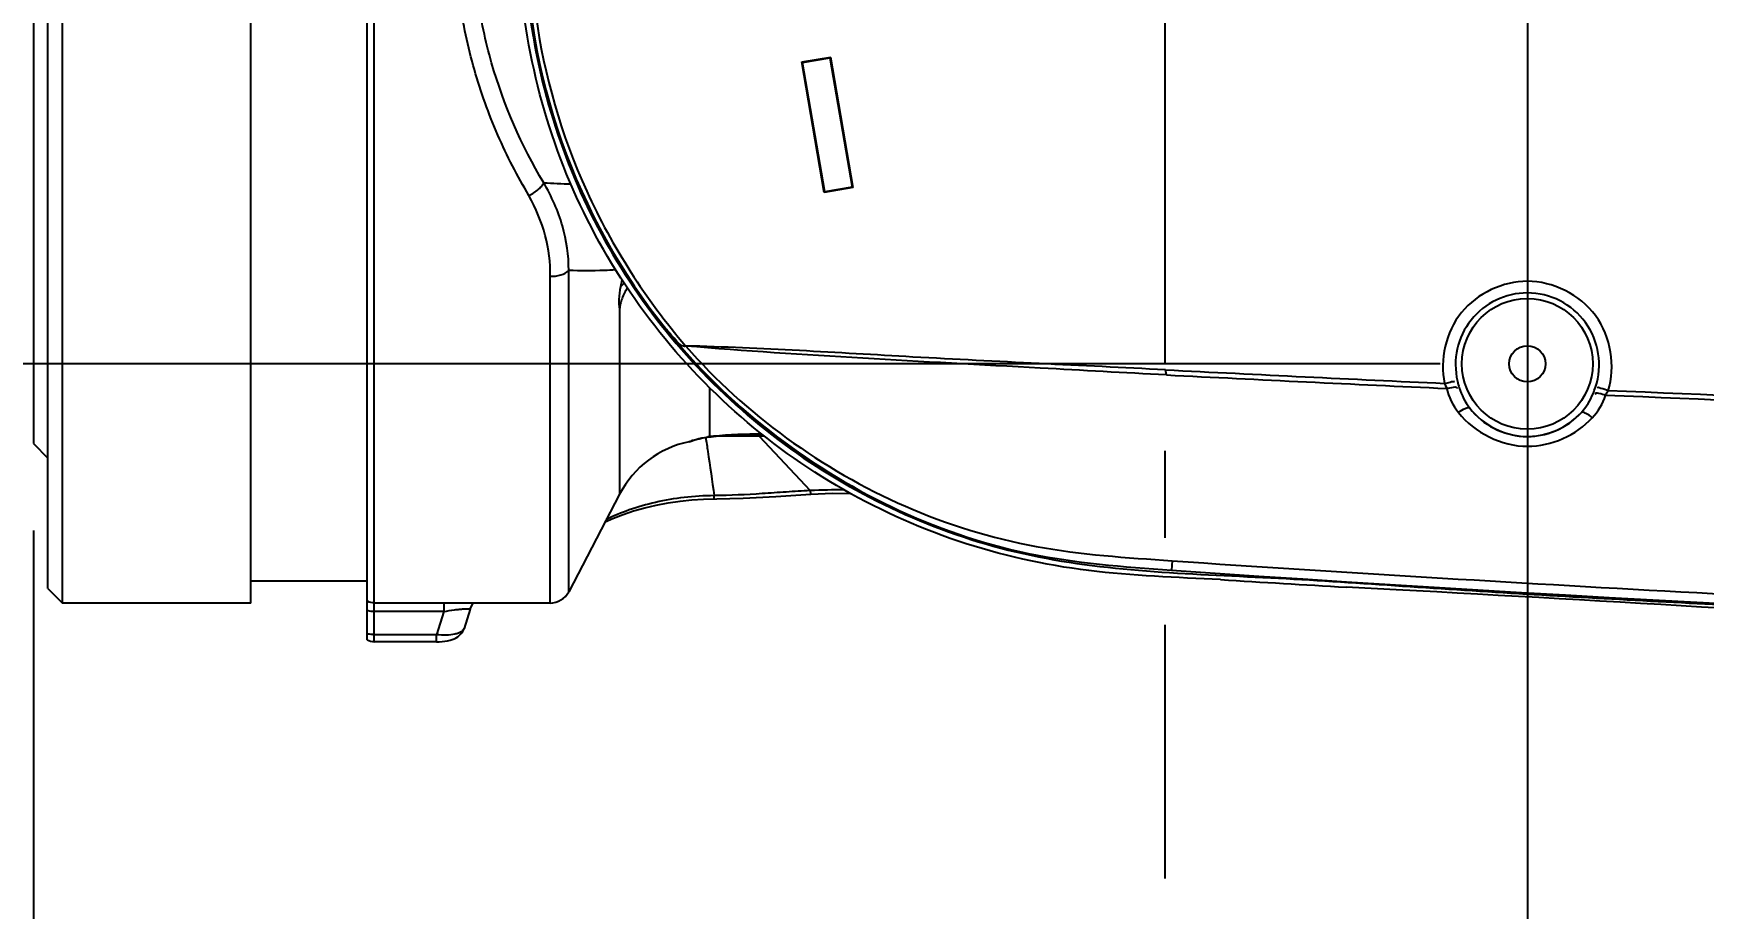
# Model space of a CAD drawing. Header units: millimetres. Extents: x 4086 to 8300, y 123 to 1549.
# Drawn here: x 6912.11 to 6940.9, y 811.62 to 826.71 of the extents above; entities that cross this region are included whole.
import ezdxf

# ---------------------------------------------------------------- set-up
doc = ezdxf.new("R2010")
doc.units = ezdxf.units.MM
doc.linetypes.add('CENTER', pattern=[0.6, 0.375, -0.075, 0.075, -0.075])
for name, color, linetype in [('中心线', 7, 'Continuous'), ('外形图', 7, 'Continuous'), ('尺寸标注', 7, 'Continuous')]:
    doc.layers.add(name, color=color, linetype=linetype)
doc.styles.add('思源黑', font='SourceHanSansCN-Normal.ttf')
doc.dimstyles.new('尺寸标注_1_4比例', dxfattribs={"dimtxt": 7, "dimasz": 6, "dimexe": 2, "dimexo": 1.5, "dimgap": 1, "dimtad": 1, "dimdec": 1, "dimlfac": 4, "dimdsep": 46, "dimtxsty": '思源黑', "dimcen": 0.09, "dimadec": 0, "dimazin": 0, "dimtp": 0.01, "dimtm": 0.01, "dimtfac": 1, "dimtdec": 1, "dimtofl": 0, "dimtmove": 0, "dimatfit": 3, "dimfxl": 1, "dimtolj": 1, "dimarcsym": 0})

# ---------------------------------------------------------------- blocks, each defined once
blk = doc.blocks.new('*D780')
at = {"layer": 'Defpoints', "color": 0}
for p in [(6912.112, 819.638), (7029.112, 640.885), (6912.112, 610.781)]:
    blk.add_point(p, dxfattribs=at)
at = {"layer": '尺寸标注', "color": 0, "lineweight": -2}
for p, q in [((6912.112, 818.138), (6912.112, 608.781)), ((7029.112, 639.385), (7029.112, 608.781)), ((7023.112, 610.781), (6918.112, 610.781))]:
    blk.add_line(p, q, dxfattribs=at)
at = {"layer": '尺寸标注', "color": 0}
for points in [[(6918.112, 611.781), (6918.112, 609.781), (6912.112, 610.781)], [(7023.112, 609.781), (7023.112, 611.781), (7029.112, 610.781)]]:
    blk.add_solid(points, dxfattribs=at)
at = {"layer": '尺寸标注', "color": 0, "insert": (6970.612, 615.405), "char_height": 7, "attachment_point": 5, "style": '思源黑'}
blk.add_mtext('\\A1;468', dxfattribs=at)
blk = doc.blocks.new('*D781')
at = {"layer": 'Defpoints', "color": 0}
for p in [(6937.862, 836.013), (6912.112, 819.638), (6912.112, 793.459)]:
    blk.add_point(p, dxfattribs=at)
at = {"layer": '尺寸标注', "color": 0, "lineweight": -2}
for p, q in [((6937.862, 834.513), (6937.862, 791.459)), ((6912.112, 818.138), (6912.112, 791.459)), ((6931.862, 793.459), (6918.112, 793.459))]:
    blk.add_line(p, q, dxfattribs=at)
at = {"layer": '尺寸标注', "color": 0}
for points in [[(6918.112, 794.459), (6918.112, 792.459), (6912.112, 793.459)], [(6931.862, 792.459), (6931.862, 794.459), (6937.862, 793.459)]]:
    blk.add_solid(points, dxfattribs=at)
at = {"layer": '尺寸标注', "color": 0, "insert": (6924.987, 798.088), "char_height": 7, "attachment_point": 5, "style": '思源黑'}
blk.add_mtext('\\A1;103', dxfattribs=at)
blk = doc.blocks.new('*D794')
at = {"layer": 'Defpoints', "color": 0}
for p in [(6937.862, 836.013), (6900.144, 821.013), (6937.862, 821.013)]:
    blk.add_point(p, dxfattribs=at)
at = {"layer": '尺寸标注', "color": 0, "lineweight": -2}
for p, q in [((6936.362, 836.013), (6898.144, 836.013)), ((6900.144, 830.013), (6900.144, 827.013)), ((6936.362, 821.013), (6898.144, 821.013))]:
    blk.add_line(p, q, dxfattribs=at)
at = {"layer": '尺寸标注', "color": 0}
for points in [[(6901.144, 830.013), (6899.144, 830.013), (6900.144, 836.013)], [(6899.144, 827.013), (6901.144, 827.013), (6900.144, 821.013)]]:
    blk.add_solid(points, dxfattribs=at)
at = {"layer": '尺寸标注', "color": 0, "insert": (6895.52, 828.513), "char_height": 7, "attachment_point": 5, "rotation": 90, "style": '思源黑'}
blk.add_mtext('\\A1;60', dxfattribs=at)

msp = doc.modelspace()

# ---------------------------------------------------------------- linework, layer by layer
at = {"layer": '中心线', "linetype": 'CENTER', "ltscale": 20}
msp.add_line((6931.6121, 828.5128), (6931.6121, 812.1389), dxfattribs=at)
at = {"layer": '外形图'}
for p, q in [((6912.6121, 816.8878), (6912.6121, 840.1378)), ((6915.8621, 816.8878), (6915.8621, 840.1378)), ((6917.8621, 816.2536), (6917.8621, 840.1)), ((6917.9871, 816.2201), (6917.9871, 840.1378)), ((6912.3621, 817.1378), (6912.3621, 839.8878)), ((6912.1121, 837.3878), (6912.1121, 819.6378)), ((6925.3579, 826.218), (6925.8507, 826.3025)), ((6925.3579, 826.218), (6925.3706, 826.209)), ((6925.7439, 823.968), (6925.3579, 826.218)), ((6925.3706, 826.209), (6925.8418, 826.2899)), ((6925.8507, 826.3025), (6925.8418, 826.2899)), ((6925.8418, 826.2899), (6926.2241, 824.0614)), ((6925.8507, 826.3025), (6926.2367, 824.0525)), ((6925.7529, 823.9806), (6925.3706, 826.209)), ((6926.2367, 824.0525), (6925.7439, 823.968)), ((6925.7439, 823.968), (6925.7529, 823.9806)), ((6926.2241, 824.0614), (6925.7529, 823.9806)), ((6926.2367, 824.0525), (6926.2241, 824.0614)), ((6921.0178, 816.8878), (6921.0178, 822.5217)), ((6921.3385, 817.0822), (6921.3385, 822.6219)), ((6922.2166, 821.9568), (6922.2166, 818.7652)), ((6931.641, 820.8206), (6931.6227, 820.9099)), ((6923.7681, 820.6009), (6923.7681, 819.7563)), ((6912.1121, 819.6378), (6912.3621, 819.3878)), ((6923.4467, 819.6812), (6923.4487, 819.6819)), ((6923.4488, 819.6792), (6923.4521, 819.6803)), ((6923.4488, 819.6792), (6923.4509, 819.6799)), ((6923.4509, 819.6799), (6923.4676, 819.6856)), ((6923.4676, 819.6856), (6923.4968, 819.6951)), ((6923.4942, 819.6942), (6923.5363, 819.7069)), ((6923.535, 819.7065), (6923.5899, 819.7211)), ((6923.7252, 819.7478), (6923.7927, 819.7561)), ((6923.7681, 819.7563), (6923.7927, 819.7561)), ((6924.7155, 819.7628), (6923.8639, 819.7628)), ((6924.6121, 819.7965), (6924.6121, 819.7628)), ((6924.6222, 819.7628), (6925.5029, 818.8269)), ((6922.2166, 818.7652), (6921.3385, 817.0822)), ((6931.739, 817.6157), (6931.7276, 817.4555)), ((6912.3621, 817.1378), (6912.6121, 816.8878)), ((6917.8621, 817.2628), (6915.8621, 817.2628)), ((6915.8621, 816.8878), (6912.6121, 816.8878)), ((6921.0178, 816.8878), (6917.9871, 816.8878)), ((6919.1862, 816.7391), (6917.9871, 816.7391)), ((6919.1862, 816.7391), (6919.0584, 816.3414)), ((6919.1862, 816.8878), (6919.1862, 816.7391)), ((6919.642, 816.7807), (6919.5358, 816.4503)), ((6919.0584, 816.3414), (6917.9871, 816.3414)), ((6919.0584, 816.2201), (6917.9871, 816.2201)), ((6919.0584, 816.2201), (6919.0584, 816.3414))]:
    msp.add_line(p, q, dxfattribs=at)
for points in [[(6936.437, 820.6754), (6936.4485, 820.6462), (6936.4601, 820.6173), (6936.4718, 820.589)], [(6939.2114, 820.4684), (6939.2255, 820.4949), (6939.2395, 820.522), (6939.2533, 820.5494)], [(6923.5888, 819.7209), (6923.6533, 819.7353), (6923.7252, 819.7478)], [(6923.7927, 819.7561), (6923.878, 819.7641), (6923.9791, 819.7725), (6924.0863, 819.78), (6924.1985, 819.7864), (6924.3146, 819.7914), (6924.4334, 819.7948), (6924.5538, 819.7966), (6924.6734, 819.7965)], [(6923.6641, 818.6783), (6924.3456, 818.6939), (6924.9077, 818.7264), (6925.5117, 818.7664)], [(6925.5117, 818.7665), (6925.8859, 818.7799), (6926.1994, 818.7751)], [(6921.967, 818.2868), (6922.111, 818.3507), (6922.2767, 818.415), (6922.4568, 818.4755), (6922.648, 818.5301), (6922.8472, 818.5774), (6923.0515, 818.6162), (6923.2578, 818.6458), (6923.4631, 818.6664), (6923.6641, 818.6783)], [(6919.642, 816.7807), (6919.6567, 816.8199), (6919.6791, 816.8651), (6919.6937, 816.8878)], [(6919.0584, 816.2201), (6919.1044, 816.221), (6919.1567, 816.2242), (6919.206, 816.2295), (6919.2516, 816.237), (6919.2934, 816.2464), (6919.3314, 816.2578), (6919.366, 816.2713), (6919.3976, 816.287), (6919.4283, 816.3062), (6919.4591, 816.3312), (6919.4877, 816.3617), (6919.5117, 816.3964), (6919.5294, 816.4326), (6919.5358, 816.4504)]]:
    msp.add_lwpolyline(points, dxfattribs=at)
for radius in [1.1272, 0.3125]:
    msp.add_circle((6937.8621, 821.0128), radius, dxfattribs=at)
for centre, radius, start, end in [((6931.6127, 828.5134), 11.0225, 180.00326, 218.82974), ((6921.5611, 834.0576), 9.9437, 266.23979, 268.93081), ((6928.5856, 820.9403), 6.507, 166.49196, 167.58275), ((6937.8609, 820.9986), 1.2363, 89.94793, 193.21977), ((6937.8633, 820.9988), 1.2361, 341.65239, 90.05861), ((6980.8986, 1783.331), 963.6817, 267.0690176, 267.3555938), ((6980.773, 1786.0709), 966.4989, 267.0861175, 267.3728207), ((6937.3238, 821.1773), 1.8044, 337.83852, 341.66533), ((6937.8621, 821.0128), 1.2521, 217.4811, 318.04413), ((6923.7681, 817.9557), 1.75, 101.6369, 152.44719), ((6923.3647, 819.9146), 0.25, 281.6369, 289.65978), ((6923.9711, 818.1913), 1.5795, 108.30123, 109.31268), ((6923.9665, 818.2055), 1.5646, 107.87852, 108.30608), ((6923.9302, 818.3637), 1.4021, 96.63945, 97.89746), ((6924.618, 811.4099), 8.3896, 95.65241, 95.81418), ((6924.6257, 811.3322), 8.4677, 95.36133, 95.6523), ((6924.6139, 811.4757), 8.3237, 89.6128, 95.37287), ((6976.9523, 1488.4771), 672.3833, 266.1443956, 267.6414363), ((6921.0178, 817.2495), 0.3617, 270, 332.44719), ((6924.3627, 609.6306), 207.7905, 86.899466, 87.137416), ((6874.8341, -300.9522), 1119.7192, 86.3134011, 86.8890065), ((6917.9871, 817.1421), 0.25, 240, 270)]:
    msp.add_arc(centre, radius, start, end, dxfattribs=at)
for points, knots in [([(6982.8473, 841.3547), (6979.9914, 841.3249), (6974.2796, 841.2517), (6965.7128, 841.0873), (6957.1476, 840.8525), (6950.0119, 840.5915), (6944.306, 840.3256), (6940.0264, 840.1178), (6936.4649, 839.883), (6933.6115, 839.7297), (6930.7692, 839.5793), (6927.1829, 838.9876), (6923.5642, 836.4678), (6921.1381, 832.8333), (6920.2848, 828.532), (6921.1248, 824.2335), (6923.5303, 820.5724), (6926.5562, 818.5117), (6929.2915, 817.6422), (6931.4308, 817.4044), (6933.5713, 817.3272), (6935.7099, 817.1794), (6937.847, 817.0394), (6940.6986, 816.8826), (6944.2642, 816.6997), (6949.9704, 816.437), (6957.106, 816.174), (6965.6712, 815.9394), (6974.238, 815.7745), (6979.9498, 815.7012), (6982.8057, 815.6713)], [0, 0, 0, 0, 0.0625338, 0.1250675, 0.1876012, 0.2501348, 0.2814019, 0.3126679, 0.3439382, 0.3595646, 0.3751969, 0.4064019, 0.4376042, 0.4687717, 0.4999496, 0.5311281, 0.5623056, 0.5934882, 0.6091533, 0.6247704, 0.6404361, 0.6560705, 0.6716955, 0.6873296, 0.7185989, 0.7498649, 0.8123988, 0.8749325, 0.9374662, 1, 1, 1, 1]), ([(6920.6538, 823.9131), (6920.4539, 824.2493), (6920.0914, 824.9549), (6919.6854, 826.0859), (6919.4311, 827.2814), (6919.3733, 828.1013), (6919.3731, 828.5128)], [0, 0, 0, 0, 0.2429621, 0.4913528, 0.7443366, 1, 1, 1, 1]), ([(6920.909, 824.1354), (6920.5234, 824.7804), (6920.0617, 825.84), (6919.7806, 827.1484), (6919.699, 827.9244), (6919.6842, 828.3165), (6919.6842, 828.5128)], [0, 0, 0, 0, 0.4908086, 0.7439854, 0.8718153, 1, 1, 1, 1]), ([(6932.5745, 817.2911), (6931.816, 817.3307), (6930.2841, 817.3782), (6927.2767, 818.041), (6923.8732, 820.0524), (6921.1195, 823.8828), (6920.4698, 826.9821), (6920.4698, 828.5128)], [0, 0, 0, 0, 0.1240932, 0.249801, 0.4998644, 0.7499283, 1, 1, 1, 1]), ([(6920.7695, 827.0324), (6920.9131, 825.9863), (6921.5073, 823.925), (6922.6688, 822.125), (6923.3539, 821.3228)], [0, 0, 0, 0, 0.5002255, 1, 1, 1, 1]), ([(6920.6538, 823.9131), (6920.7122, 823.9433), (6920.7915, 823.9953), (6920.8731, 824.0754), (6920.9014, 824.116), (6920.909, 824.1354)], [0, 0, 0, 0, 0.5754657, 0.8179711, 1, 1, 1, 1]), ([(6921.0178, 822.5217), (6921.0269, 822.7577), (6920.9609, 823.2455), (6920.7728, 823.6961), (6920.6538, 823.9131)], [0, 0, 0, 0, 0.4883835, 1, 1, 1, 1]), ([(6921.3385, 822.6219), (6921.3425, 822.8804), (6921.2607, 823.4125), (6921.0443, 823.9011), (6920.909, 824.1354)], [0, 0, 0, 0, 0.4886567, 1, 1, 1, 1]), ([(6921.0178, 822.5217), (6921.0808, 822.5199), (6921.1955, 822.5323), (6921.3032, 822.5849), (6921.3385, 822.6219)], [0, 0, 0, 0, 0.5521473, 1, 1, 1, 1]), ([(6922.1489, 822.6312), (6922.0822, 822.6273), (6921.8123, 822.6152), (6921.5418, 822.6156), (6921.3385, 822.6219)], [0, 0, 0, 0, 0.2472357, 1, 1, 1, 1]), ([(6922.2309, 822.3395), (6922.2153, 822.2686), (6922.1988, 822.1409), (6922.2042, 822.0111), (6922.2166, 821.9568)], [0, 0, 0, 0, 0.5655134, 1, 1, 1, 1]), ([(6922.3465, 822.3248), (6922.3144, 822.2652), (6922.268, 822.1742), (6922.2273, 822.0494), (6922.2166, 821.9862), (6922.2166, 821.9568)], [0, 0, 0, 0, 0.516758, 0.7753629, 1, 1, 1, 1]), ([(6922.2947, 822.4038), (6922.2891, 822.3986), (6922.267, 822.378), (6922.2459, 822.3563), (6922.2309, 822.3395)], [0, 0, 0, 0, 0.2538047, 1, 1, 1, 1]), ([(6937.8621, 822.4355), (6937.4432, 822.4355), (6936.5598, 822.0337), (6936.347, 821.0839), (6936.437, 820.6754)], [0, 0, 0, 0, 0.5004215, 1, 1, 1, 1]), ([(6939.2533, 820.5494), (6939.3858, 820.9665), (6939.2302, 821.9893), (6938.3005, 822.4355), (6937.8621, 822.4355)], [0, 0, 0, 0, 0.4995241, 1, 1, 1, 1]), ([(6923.0261, 821.6022), (6924.0582, 820.3195), (6926.0907, 818.7298), (6929.2374, 817.638), (6930.9008, 817.5127), (6931.7272, 817.4556)], [0, 0, 0, 0, 0.4984029, 0.7492435, 1, 1, 1, 1]), ([(6923.3566, 821.3182), (6923.302, 821.2983), (6923.1662, 821.4364), (6923.0828, 821.5328), (6923.0263, 821.602)], [0, 0, 0, 0, 0.3937674, 1, 1, 1, 1]), ([(6931.6227, 820.9099), (6930.1727, 820.983), (6927.4161, 821.1098), (6924.6614, 821.2874), (6923.3539, 821.3228)], [0, 0, 0, 0, 0.5260621, 1, 1, 1, 1]), ([(6923.3566, 821.3182), (6924.3859, 820.1432), (6926.3639, 818.7059), (6929.3791, 817.7701), (6930.9559, 817.672), (6931.7398, 817.6157)], [0, 0, 0, 0, 0.4984791, 0.7491851, 1, 1, 1, 1]), ([(6931.6411, 820.8206), (6930.9159, 820.8578), (6928.154, 821.0146), (6925.3903, 821.1534), (6923.3566, 821.3182)], [0, 0, 0, 0, 0.2624593, 1, 1, 1, 1]), ([(6936.437, 820.6754), (6936.4685, 820.6824), (6936.5364, 820.6881), (6936.5603, 820.7148), (6936.6111, 820.7069), (6936.609, 820.7058)], [0, 0, 0, 0, 0.5507129, 0.9599178, 1, 1, 1, 1]), ([(6980.0996, 819.5849), (6973.283, 819.6058), (6959.6494, 819.7344), (6946.0219, 820.1782), (6939.2114, 820.4684)], [0, 0, 0, 0, 0.4999996, 1, 1, 1, 1]), ([(6980.0995, 819.6489), (6973.2898, 819.6364), (6959.67, 819.8173), (6946.0567, 820.2549), (6939.2533, 820.5494)], [0, 0, 0, 0, 0.5000003, 1, 1, 1, 1]), ([(6936.6731, 820.1746), (6936.7129, 820.202), (6936.764, 820.2317), (6936.8531, 820.2681), (6936.8684, 820.2509)], [0, 0, 0, 0, 0.676753, 1, 1, 1, 1]), ([(6938.982, 820.0833), (6938.9444, 820.1138), (6938.8958, 820.1472), (6938.8098, 820.1916), (6938.7932, 820.1757)], [0, 0, 0, 0, 0.6776624, 1, 1, 1, 1]), ([(6923.4151, 819.6697), (6923.4158, 819.6697), (6923.4184, 819.6713), (6923.4244, 819.673), (6923.4342, 819.6769), (6923.4421, 819.6796), (6923.4467, 819.6812)], [0, 0, 0, 0, 0.0633013, 0.251808, 0.5642332, 1, 1, 1, 1]), ([(6923.4862, 819.6945), (6923.5014, 819.6994), (6923.5837, 819.7246), (6923.6682, 819.7428), (6923.7376, 819.7524)], [0, 0, 0, 0, 0.1861878, 1, 1, 1, 1]), ([(6923.7002, 819.7445), (6923.7128, 819.6643), (6923.7635, 819.3297), (6923.81, 818.9944), (6923.8464, 818.7398)], [0, 0, 0, 0, 0.2399282, 1, 1, 1, 1]), ([(6923.8464, 818.7398), (6923.6734, 818.7379), (6923.3331, 818.7172), (6922.8419, 818.6334), (6922.3925, 818.5047), (6922.1146, 818.391), (6921.9868, 818.3284)], [0, 0, 0, 0, 0.2705059, 0.5318421, 0.7774263, 1, 1, 1, 1]), ([(6923.846, 818.6825), (6923.8463, 818.6825), (6923.8462, 818.6844), (6923.8466, 818.6866), (6923.8466, 818.6915), (6923.8468, 818.7009), (6923.8467, 818.7174), (6923.8465, 818.7316), (6923.8464, 818.7398)], [0, 0, 0, 0, 0.0166704, 0.0648232, 0.1446204, 0.2557063, 0.5694781, 1, 1, 1, 1]), ([(6925.5029, 818.8269), (6925.3648, 818.8207), (6925.0889, 818.8028), (6924.5374, 818.7634), (6924.1229, 818.7427), (6923.8464, 818.7398)], [0, 0, 0, 0, 0.2500071, 0.5000262, 1, 1, 1, 1]), ([(6925.5117, 818.7664), (6925.5121, 818.7665), (6925.5122, 818.7684), (6925.5121, 818.7709), (6925.5116, 818.776), (6925.5102, 818.786), (6925.5073, 818.8033), (6925.5046, 818.8182), (6925.5029, 818.8269)], [0, 0, 0, 0, 0.0184812, 0.0666058, 0.1459294, 0.256374, 0.5691058, 1, 1, 1, 1]), ([(6917.9871, 816.7391), (6917.9762, 816.7391), (6917.9341, 816.7405), (6917.892, 816.7474), (6917.8621, 816.7563)], [0, 0, 0, 0, 0.2582679, 1, 1, 1, 1]), ([(6919.1862, 816.7391), (6919.247, 816.7514), (6919.336, 816.7672), (6919.4489, 816.7812), (6919.5194, 816.7868), (6919.5724, 816.7894), (6919.6124, 816.7878), (6919.6296, 816.7873), (6919.6427, 816.7829), (6919.642, 816.7807)], [0, 0, 0, 0, 0.4034653, 0.5870409, 0.7418228, 0.8600269, 0.940269, 0.9850877, 1, 1, 1, 1]), ([(6919.5358, 816.4503), (6919.5279, 816.4257), (6919.493, 816.393), (6919.4353, 816.3666), (6919.3502, 816.3421), (6919.2224, 816.3297), (6919.1152, 816.3349), (6919.0584, 816.3414)], [0, 0, 0, 0, 0.1512497, 0.2531663, 0.3741841, 0.6657052, 1, 1, 1, 1]), ([(6917.9871, 816.3414), (6917.9762, 816.3414), (6917.9341, 816.3428), (6917.892, 816.3497), (6917.8621, 816.3586)], [0, 0, 0, 0, 0.2582679, 1, 1, 1, 1])]:
    msp.add_open_spline(points, degree=3, knots=knots, dxfattribs=at)
for points in [[(6936.4718, 820.589), (6936.5272, 820.601), (6936.6713, 820.6374), (6936.6417, 820.5891)], [(6936.4718, 820.589), (6936.508, 820.4397), (6936.5794, 820.2962), (6936.6731, 820.1746)], [(6936.6574, 820.7159), (6936.6669, 820.6759), (6936.6775, 820.6361), (6936.6896, 820.5968)], [(6936.6896, 820.5968), (6936.7277, 820.4727), (6936.7896, 820.354), (6936.8684, 820.2509)], [(6938.7932, 820.1757), (6938.8776, 820.2698), (6938.9471, 820.3797), (6938.9949, 820.4967)], [(6938.982, 820.0833), (6939.0821, 820.1942), (6939.1628, 820.3271), (6939.2114, 820.4684)], [(6939.2114, 820.4684), (6939.1575, 820.4855), (6939.0151, 820.534), (6939.0425, 820.4845)], [(6939.2533, 820.5494), (6939.1978, 820.567), (6939.0344, 820.6246), (6939.0847, 820.5951)], [(6936.6731, 820.1746), (6936.9434, 819.824), (6937.4229, 819.5905), (6937.8656, 819.5901)], [(6936.8684, 820.2509), (6937.0919, 819.9563), (6937.4923, 819.7574), (6937.8621, 819.7575)], [(6937.8621, 819.7575), (6938.2023, 819.7576), (6938.567, 819.9215), (6938.7932, 820.1757)], [(6937.8656, 819.5901), (6938.2724, 819.5898), (6938.7093, 819.7814), (6938.982, 820.0833)], [(6926.0916, 818.8367), (6925.8954, 818.8408), (6925.699, 818.8358), (6925.5029, 818.8269)], [(6931.7272, 817.4556), (6947.8166, 816.3438), (6963.953, 815.9345), (6980.0793, 815.7202)], [(6932.5745, 817.2911), (6933.2961, 817.245), (6934.0181, 817.2046), (6934.7399, 817.1618)], [(6917.8621, 816.2536), (6917.8994, 816.2321), (6917.9439, 816.2202), (6917.9871, 816.2201)]]:
    msp.add_open_spline(points, degree=3, dxfattribs=at)

# ---------------------------------------------------------------- dimensions: what is measured, and where the dimension line sits
at = {"layer": '尺寸标注'}
dim = msp.add_linear_dim(base=(6900.1444, 821.0128), p1=(6937.8621, 836.0128), p2=(6937.8621, 821.0128), angle=90, dimstyle='尺寸标注_1_4比例', dxfattribs=at)
dim.commit()
dim.dimension.update_dxf_attribs({"geometry": '*D794', "text_midpoint": (6895.5201, 828.5128)})
for base, p1, picture, middle in [((6912.1121, 793.4589), (6937.8621, 836.0128), '*D781', (6924.9871, 793.4589)), ((6912.1121, 610.7807), (7029.1121, 640.8854), '*D780', (6970.6121, 610.7807))]:
    dim = msp.add_linear_dim(base=base, p1=p1, p2=(6912.1121, 819.6378), dimstyle='尺寸标注_1_4比例', dxfattribs=at)
    dim.commit()
    dim.dimension.update_dxf_attribs({"geometry": picture, "text_midpoint": middle, "dimtype": 160})

doc.saveas('drawing.dxf')
